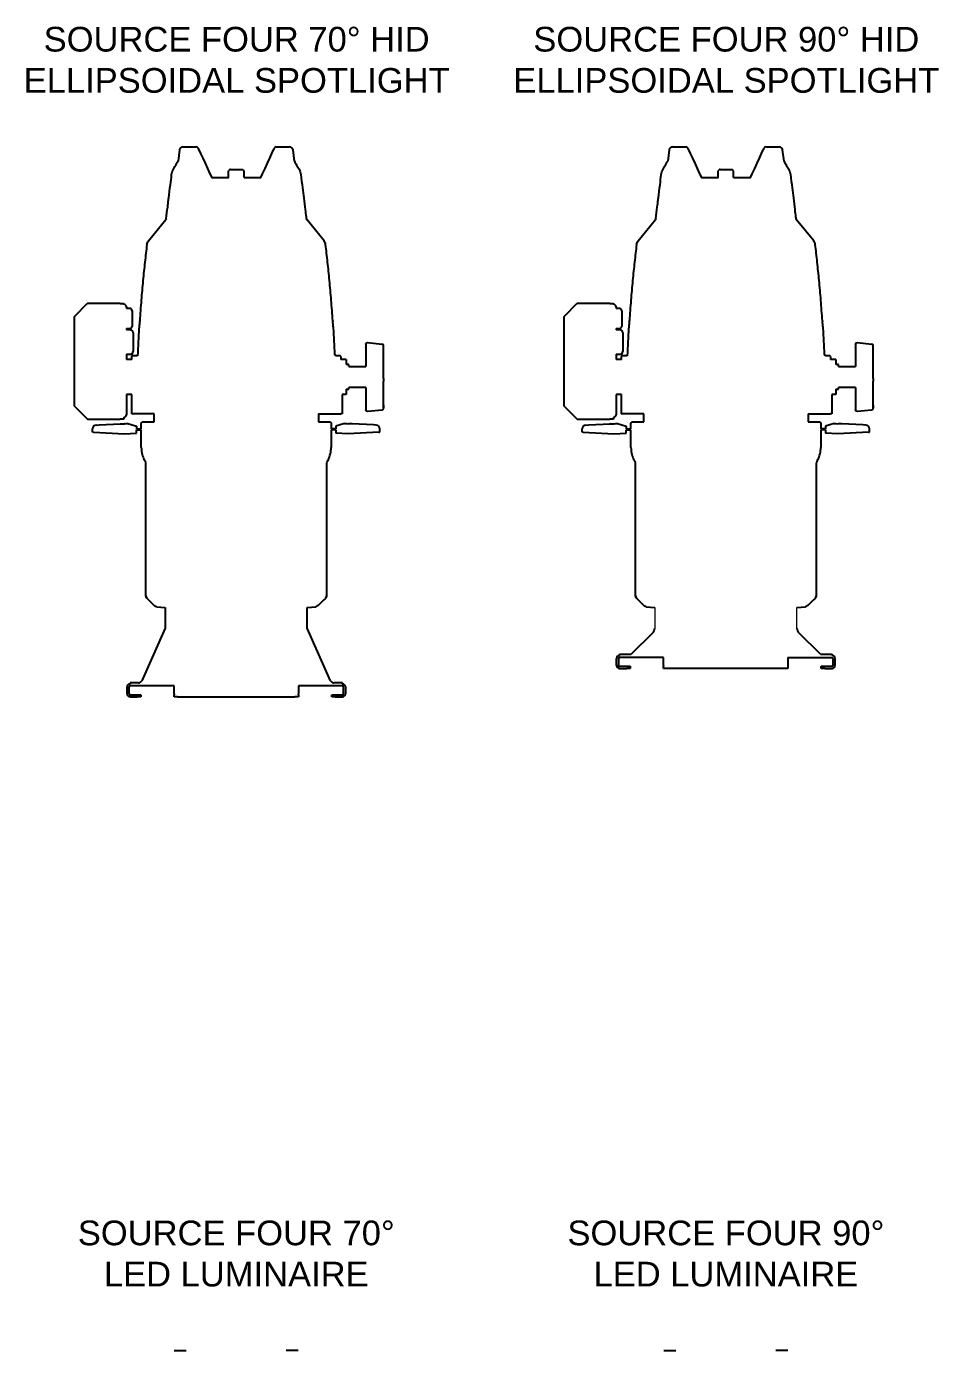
# Model space of a CAD drawing. Header units: inches. Extents: x 0 to 310, y 0 to 246.
# Drawn here: x 132.07 to 164.35, y 82.86 to 129.75 of the extents above; entities that cross this region are included whole.
import ezdxf

# ---------------------------------------------------------------- set-up
doc = ezdxf.new("R2010")
doc.units = ezdxf.units.IN
doc.header["$MEASUREMENT"] = 0
doc.linetypes.add('SLD-Solid', pattern=[0])
doc.layers.add('TEXT', color=1, linetype='Continuous')
doc.styles.add('ARIAL', font='arial.ttf')

msp = doc.modelspace()

# ---------------------------------------------------------------- linework, layer by layer
for p, q in [((137.482, 125.383), (137.433, 124.979)), ((137.601, 125.488), (138.079, 125.488)), ((140.905, 125.488), (141.383, 125.488)), ((141.552, 124.979), (141.502, 125.383)), ((154.814, 125.383), (154.765, 124.979)), ((154.933, 125.488), (155.411, 125.488)), ((158.237, 125.488), (158.715, 125.488)), ((158.884, 124.979), (158.834, 125.383)), ((139.267, 124.688), (139.217, 124.638)), ((139.285, 124.688), (139.267, 124.688)), ((139.267, 124.688), (139.267, 124.688)), ((139.285, 124.688), (139.717, 124.688)), ((139.767, 124.638), (139.717, 124.688)), ((139.767, 124.4), (139.767, 124.638)), ((156.599, 124.688), (156.549, 124.638)), ((156.599, 124.688), (156.6, 124.688)), ((156.617, 124.688), (156.6, 124.688)), ((156.617, 124.688), (157.049, 124.688)), ((157.099, 124.638), (157.049, 124.688)), ((157.099, 124.4), (157.099, 124.638)), ((136.383, 122.155), (136.999, 122.91)), ((137.014, 122.945), (136.999, 122.91)), ((141.97, 122.945), (141.985, 122.91)), ((142.6, 122.155), (141.985, 122.91)), ((153.715, 122.155), (154.331, 122.91)), ((154.346, 122.945), (154.331, 122.91)), ((159.302, 122.945), (159.317, 122.91)), ((159.932, 122.155), (159.317, 122.91)), ((136.329, 122.028), (136.33, 122.028)), ((136.383, 122.155), (136.384, 122.155)), ((142.601, 122.155), (142.6, 122.155)), ((153.661, 122.028), (153.662, 122.028)), ((153.715, 122.155), (153.716, 122.155)), ((159.933, 122.155), (159.932, 122.155)), ((134.202, 119.923), (133.775, 119.495)), ((135.389, 119.943), (134.251, 119.943)), ((135.389, 119.943), (135.514, 119.943)), ((135.514, 119.943), (135.514, 119.913)), ((135.604, 119.823), (135.604, 119.766)), ((135.724, 119.766), (135.604, 119.766)), ((135.804, 119.686), (135.804, 119.568)), ((151.534, 119.923), (151.107, 119.495)), ((152.721, 119.943), (151.584, 119.943)), ((152.721, 119.943), (152.846, 119.943)), ((152.846, 119.943), (152.846, 119.913)), ((152.936, 119.823), (152.936, 119.766)), ((153.056, 119.766), (152.936, 119.766)), ((153.136, 119.686), (153.136, 119.568)), ((133.754, 119.446), (133.754, 116.341)), ((135.804, 119.568), (135.804, 119.253)), ((135.804, 119.253), (135.804, 119.131)), ((136.074, 119.308), (136.076, 119.327)), ((142.908, 119.327), (142.91, 119.308)), ((151.086, 119.446), (151.086, 116.341)), ((153.136, 119.568), (153.136, 119.253)), ((153.136, 119.253), (153.136, 119.131)), ((153.406, 119.308), (153.408, 119.327)), ((160.241, 119.327), (160.242, 119.308)), ((135.604, 119.051), (135.724, 119.051)), ((135.604, 119.051), (135.604, 119.003)), ((135.748, 119.003), (135.604, 119.003)), ((135.844, 118.907), (135.844, 118.768)), ((135.844, 118.768), (135.844, 118.39)), ((152.936, 119.051), (153.056, 119.051)), ((152.936, 119.051), (152.936, 119.003)), ((153.08, 119.003), (152.936, 119.003)), ((153.176, 118.907), (153.176, 118.768)), ((153.176, 118.768), (153.176, 118.39)), ((135.844, 118.39), (135.844, 118.241)), ((144.083, 118.503), (144.083, 118.365)), ((144.083, 118.365), (144.083, 117.713)), ((144.151, 118.557), (144.651, 118.506)), ((144.708, 118.339), (144.708, 118.448)), ((144.708, 117.283), (144.708, 118.339)), ((153.176, 118.39), (153.176, 118.241)), ((161.415, 118.503), (161.415, 118.365)), ((161.415, 118.365), (161.415, 117.713)), ((161.483, 118.557), (161.983, 118.506)), ((162.04, 118.339), (162.04, 118.448)), ((162.04, 117.283), (162.04, 118.339)), ((135.604, 118.145), (135.748, 118.145)), ((135.604, 118.145), (135.604, 117.963)), ((135.604, 118.021), (135.604, 118.021)), ((135.604, 118.021), (135.604, 117.963)), ((135.792, 117.963), (135.604, 117.963)), ((136, 118.092), (135.822, 118.089)), ((143.163, 118.089), (143.034, 118.091)), ((143.192, 118.059), (143.192, 117.963)), ((143.38, 117.963), (143.192, 117.963)), ((143.38, 117.963), (143.38, 117.776)), ((143.458, 117.776), (143.38, 117.776)), ((143.475, 117.776), (143.458, 117.776)), ((143.475, 117.713), (143.475, 117.776)), ((143.475, 117.713), (144.083, 117.713)), ((152.936, 118.145), (153.08, 118.145)), ((152.936, 118.145), (152.936, 117.963)), ((152.936, 118.021), (152.936, 118.021)), ((152.936, 118.021), (152.936, 117.963)), ((153.124, 117.963), (152.936, 117.963)), ((153.332, 118.092), (153.154, 118.089)), ((160.495, 118.089), (160.366, 118.091)), ((160.524, 118.059), (160.524, 117.963)), ((160.712, 117.963), (160.524, 117.963)), ((160.712, 117.963), (160.712, 117.776)), ((160.79, 117.776), (160.712, 117.776)), ((160.807, 117.776), (160.79, 117.776)), ((160.807, 117.713), (160.807, 117.776)), ((160.807, 117.713), (161.415, 117.713)), ((144.708, 117.283), (144.708, 117.192)), ((162.04, 117.283), (162.04, 117.192)), ((143.38, 116.901), (143.458, 116.901)), ((143.38, 116.901), (143.38, 116.713)), ((143.458, 116.901), (143.475, 116.901)), ((143.458, 116.901), (143.458, 116.901)), ((143.475, 116.901), (143.475, 116.963)), ((144.083, 116.963), (143.475, 116.963)), ((144.083, 116.963), (144.083, 116.174)), ((144.708, 116.229), (144.708, 117.192)), ((160.712, 116.901), (160.79, 116.901)), ((160.712, 116.901), (160.712, 116.713)), ((160.79, 116.901), (160.807, 116.901)), ((160.79, 116.901), (160.79, 116.901)), ((160.807, 116.901), (160.807, 116.963)), ((161.415, 116.963), (160.807, 116.963)), ((161.415, 116.963), (161.415, 116.174)), ((162.04, 116.229), (162.04, 117.192)), ((133.775, 116.291), (134.202, 115.864)), ((135.604, 116.713), (135.604, 116.003)), ((135.792, 116.713), (135.604, 116.713)), ((135.792, 116.038), (135.792, 116.713)), ((143.38, 116.713), (143.24, 116.713)), ((143.24, 116.713), (143.24, 116.038)), ((144.708, 116.338), (144.708, 116.229)), ((151.107, 116.291), (151.534, 115.864)), ((152.936, 116.713), (152.936, 116.003)), ((153.124, 116.713), (152.936, 116.713)), ((153.124, 116.038), (153.124, 116.713)), ((160.712, 116.713), (160.572, 116.713)), ((160.572, 116.713), (160.572, 116.038)), ((162.04, 116.338), (162.04, 116.229)), ((134.251, 115.843), (135.389, 115.843)), ((135.514, 115.843), (135.389, 115.843)), ((135.514, 115.913), (135.514, 115.843)), ((135.792, 116.038), (135.821, 116.038)), ((136.582, 116.038), (135.821, 116.038)), ((136.582, 115.753), (136.582, 116.038)), ((142.402, 116.038), (143.192, 116.038)), ((142.402, 116.038), (142.402, 115.753)), ((143.24, 116.038), (143.192, 116.038)), ((144.652, 116.167), (144.151, 116.119)), ((151.584, 115.843), (152.721, 115.843)), ((152.846, 115.843), (152.721, 115.843)), ((152.846, 115.913), (152.846, 115.843)), ((153.124, 116.038), (153.153, 116.038)), ((153.914, 116.038), (153.153, 116.038)), ((153.914, 115.753), (153.914, 116.038)), ((159.734, 116.038), (160.524, 116.038)), ((159.734, 116.038), (159.734, 115.753)), ((160.572, 116.038), (160.524, 116.038)), ((161.984, 116.167), (161.483, 116.119)), ((134.407, 115.383), (134.407, 115.502)), ((134.444, 115.381), (134.407, 115.383)), ((134.444, 115.381), (135.531, 115.324)), ((134.535, 115.637), (134.639, 115.642)), ((134.639, 115.642), (135.391, 115.682)), ((135.657, 115.688), (135.967, 115.595)), ((135.967, 115.595), (135.967, 115.502)), ((135.967, 115.502), (136.132, 115.502)), ((135.967, 115.472), (136.132, 115.472)), ((135.967, 115.349), (135.967, 115.472)), ((136.132, 115.502), (136.132, 115.691)), ((136.132, 114.844), (136.132, 115.472)), ((136.191, 115.753), (136.582, 115.753)), ((142.402, 115.753), (142.793, 115.753)), ((142.852, 115.691), (142.852, 115.502)), ((143.017, 115.502), (142.852, 115.502)), ((143.017, 115.472), (142.852, 115.472)), ((142.852, 115.472), (142.852, 114.844)), ((143.327, 115.688), (143.017, 115.595)), ((143.017, 115.595), (143.017, 115.502)), ((143.017, 115.472), (143.017, 115.349)), ((144.54, 115.381), (143.453, 115.324)), ((144.345, 115.642), (143.594, 115.682)), ((144.449, 115.637), (144.345, 115.642)), ((144.54, 115.381), (144.577, 115.383)), ((144.577, 115.383), (144.577, 115.502)), ((151.739, 115.383), (151.739, 115.502)), ((151.776, 115.381), (151.739, 115.383)), ((151.776, 115.381), (152.863, 115.324)), ((151.867, 115.637), (151.971, 115.642)), ((151.971, 115.642), (152.723, 115.682)), ((152.989, 115.688), (153.299, 115.595)), ((153.299, 115.595), (153.299, 115.502)), ((153.299, 115.502), (153.464, 115.502)), ((153.299, 115.472), (153.464, 115.472)), ((153.299, 115.349), (153.299, 115.472)), ((153.464, 115.502), (153.464, 115.691)), ((153.464, 114.844), (153.464, 115.472)), ((153.523, 115.753), (153.914, 115.753)), ((159.734, 115.753), (160.125, 115.753)), ((160.184, 115.691), (160.184, 115.502)), ((160.349, 115.502), (160.184, 115.502)), ((160.184, 115.472), (160.184, 114.844)), ((160.349, 115.472), (160.184, 115.472)), ((160.659, 115.688), (160.349, 115.595)), ((160.349, 115.595), (160.349, 115.502)), ((160.349, 115.472), (160.349, 115.349)), ((161.872, 115.381), (160.785, 115.324)), ((161.677, 115.642), (160.926, 115.682)), ((161.781, 115.637), (161.677, 115.642)), ((161.872, 115.381), (161.909, 115.383)), ((161.909, 115.383), (161.909, 115.502)), ((135.531, 115.324), (135.967, 115.349)), ((143.453, 115.324), (143.017, 115.349)), ((152.863, 115.324), (153.299, 115.349)), ((160.785, 115.324), (160.349, 115.349)), ((136.289, 114.305), (136.266, 114.344)), ((136.297, 109.59), (136.297, 114.274)), ((142.687, 114.274), (142.687, 109.59)), ((142.718, 114.344), (142.695, 114.305)), ((153.621, 114.305), (153.598, 114.344)), ((153.629, 109.59), (153.629, 114.274)), ((160.019, 114.274), (160.019, 109.59)), ((160.05, 114.344), (160.027, 114.305)), ((136.597, 109.238), (136.591, 109.245)), ((136.674, 109.202), (136.976, 109.176)), ((136.976, 109.176), (136.976, 108.44)), ((142.008, 109.176), (142.31, 109.202)), ((142.008, 108.44), (142.008, 109.176)), ((142.393, 109.245), (142.31, 109.202)), ((153.929, 109.238), (153.923, 109.245)), ((154.006, 109.202), (154.308, 109.176)), ((159.34, 109.176), (159.642, 109.202)), ((159.726, 109.245), (159.642, 109.202)), ((154.232, 108.26), (153.472, 107.526)), ((160.176, 107.526), (159.416, 108.26)), ((154.621, 107.403), (153.061, 107.403)), ((153.062, 107.526), (153.062, 107.478)), ((153.062, 107.526), (153.472, 107.526)), ((154.621, 107.123), (154.621, 107.403)), ((159.021, 107.403), (160.581, 107.403)), ((159.021, 107.403), (159.021, 107.018)), ((160.176, 107.526), (160.582, 107.526)), ((160.581, 107.478), (160.582, 107.478)), ((160.582, 107.478), (160.582, 107.526)), ((152.956, 107.123), (152.956, 107.373)), ((153.031, 107.123), (153.031, 107.373)), ((153.061, 107.093), (153.316, 107.093)), ((153.061, 107.018), (153.316, 107.018)), ((153.316, 107.093), (153.441, 107.093)), ((153.441, 107.018), (153.316, 107.018)), ((153.441, 107.093), (153.441, 107.018)), ((154.621, 107.123), (154.621, 107.093)), ((154.621, 107.018), (154.621, 107.093)), ((159.021, 107.018), (154.621, 107.018)), ((160.201, 107.018), (160.201, 107.093)), ((160.201, 107.093), (160.326, 107.093)), ((160.326, 107.018), (160.201, 107.018)), ((160.326, 107.093), (160.581, 107.093)), ((160.326, 107.018), (160.581, 107.018)), ((160.611, 107.373), (160.611, 107.123)), ((160.686, 107.373), (160.686, 107.123)), ((137.299, 82.861), (137.722, 82.861)), ((141.687, 82.861), (141.264, 82.861)), ((154.631, 82.861), (155.054, 82.861)), ((159.019, 82.861), (158.596, 82.861))]:
    msp.add_line(p, q)
at = {"linetype": 'SLD-Solid', "lineweight": 15}
for p, q in [((154.308, 109.176), (154.308, 108.44)), ((159.34, 108.44), (159.34, 109.176))]:
    msp.add_line(p, q, dxfattribs=at)
at = {"linetype": 'SLD-Solid'}
for p, q in [((136.976, 108.44), (136.152, 106.581)), ((142.833, 106.581), (142.008, 108.44)), ((135.732, 106.507), (135.732, 106.471)), ((136.037, 106.507), (135.732, 106.507)), ((143.252, 106.507), (142.947, 106.507)), ((143.252, 106.471), (143.252, 106.507)), ((135.627, 106.116), (135.627, 106.366)), ((135.702, 106.116), (135.702, 106.366)), ((137.292, 106.396), (135.732, 106.396)), ((135.732, 106.086), (135.987, 106.086)), ((135.732, 106.011), (135.987, 106.011)), ((135.987, 106.086), (136.112, 106.086)), ((136.112, 106.011), (135.987, 106.011)), ((136.112, 106.086), (136.112, 106.011)), ((137.292, 106.116), (137.292, 106.396)), ((137.292, 106.116), (137.292, 106.086)), ((137.292, 106.011), (137.292, 106.086)), ((137.417, 106.011), (137.292, 106.011)), ((137.417, 106.011), (138.012, 106.011)), ((138.012, 106.011), (139.051, 106.011)), ((139.055, 106.011), (139.18, 106.011)), ((139.18, 106.011), (139.805, 106.011)), ((139.805, 106.011), (139.93, 106.011)), ((139.933, 106.011), (140.973, 106.011)), ((140.973, 106.011), (141.567, 106.011)), ((141.692, 106.011), (141.567, 106.011)), ((143.252, 106.396), (141.692, 106.396)), ((141.692, 106.396), (141.692, 106.116)), ((141.692, 106.086), (141.692, 106.116)), ((141.692, 106.086), (141.692, 106.011)), ((142.872, 106.011), (142.872, 106.086)), ((142.872, 106.086), (142.997, 106.086)), ((142.997, 106.011), (142.872, 106.011)), ((142.997, 106.086), (143.252, 106.086)), ((142.997, 106.011), (143.252, 106.011)), ((143.282, 106.366), (143.282, 106.116)), ((143.357, 106.366), (143.357, 106.116))]:
    msp.add_line(p, q, dxfattribs=at)
at = {"flags": 128}
for points in [[(138.158, 125.401), (138.23, 125.247), (138.306, 125.082), (138.388, 124.908), (138.473, 124.725), (138.563, 124.533), (138.624, 124.4), (139.217, 124.4), (139.217, 124.638)], [(139.767, 124.4), (140.36, 124.4), (140.421, 124.533), (140.511, 124.725), (140.597, 124.908), (140.678, 125.082), (140.754, 125.247), (140.826, 125.401)], [(155.49, 125.401), (155.562, 125.247), (155.638, 125.082), (155.72, 124.908), (155.805, 124.725), (155.895, 124.533), (155.957, 124.4), (156.549, 124.4), (156.549, 124.638)], [(157.099, 124.4), (157.692, 124.4), (157.753, 124.533), (157.843, 124.725), (157.929, 124.908), (158.01, 125.082), (158.087, 125.247), (158.158, 125.401)], [(136.329, 122.028), (136.329, 122.028), (136.329, 122.028)], [(136.383, 122.155), (136.383, 122.155), (136.383, 122.155)], [(142.601, 122.155), (142.601, 122.155), (142.601, 122.155)], [(153.661, 122.028), (153.661, 122.028), (153.661, 122.028)], [(153.715, 122.155), (153.715, 122.155), (153.716, 122.155)], [(159.933, 122.155), (159.933, 122.155), (159.933, 122.155)], [(136.074, 119.308), (136.074, 119.309), (136.075, 119.309)], [(136.076, 119.327), (136.076, 119.327), (136.076, 119.327)], [(142.908, 119.327), (142.908, 119.327), (142.908, 119.327)], [(142.91, 119.309), (142.91, 119.309), (142.91, 119.308)], [(153.406, 119.308), (153.407, 119.309), (153.407, 119.309)], [(153.408, 119.327), (153.408, 119.327), (153.408, 119.327)], [(160.241, 119.327), (160.241, 119.327), (160.24, 119.327)], [(160.242, 119.309), (160.242, 119.309), (160.242, 119.308)], [(135.391, 115.682), (135.39, 115.682), (135.403, 115.682), (135.431, 115.682), (135.47, 115.682), (135.516, 115.684), (135.532, 115.685)], [(143.594, 115.682), (143.594, 115.682), (143.581, 115.682), (143.553, 115.682), (143.514, 115.682), (143.468, 115.684), (143.452, 115.685)], [(152.723, 115.682), (152.722, 115.682), (152.735, 115.682), (152.763, 115.682), (152.802, 115.682), (152.848, 115.684), (152.864, 115.685)], [(160.926, 115.682), (160.927, 115.682), (160.913, 115.682), (160.885, 115.682), (160.846, 115.682), (160.8, 115.684), (160.784, 115.685)], [(136.391, 109.444), (136.36, 109.475), (136.341, 109.494), (136.334, 109.502)], [(136.591, 109.245), (136.414, 109.421), (136.391, 109.444)], [(142.593, 109.444), (142.416, 109.267), (142.393, 109.245)], [(142.65, 109.502), (142.643, 109.494), (142.624, 109.475), (142.593, 109.444)], [(153.723, 109.444), (153.692, 109.475), (153.673, 109.494), (153.666, 109.502)], [(153.923, 109.245), (153.746, 109.421), (153.723, 109.444)], [(159.925, 109.444), (159.748, 109.267), (159.726, 109.245)], [(159.982, 109.502), (159.975, 109.494), (159.956, 109.475), (159.925, 109.444)]]:
    msp.add_lwpolyline(points, dxfattribs=at)
for centre, radius, start, end in [((137.601, 125.368), 0.12, 90, 173), ((138.079, 125.428), 0.06, 25, 90), ((140.905, 125.428), 0.06, 90, 155), ((141.383, 125.368), 0.12, 7, 90), ((154.933, 125.368), 0.12, 90, 173), ((155.411, 125.428), 0.06, 25, 90), ((158.237, 125.428), 0.06, 90, 155), ((158.715, 125.368), 0.12, 7, 90), ((134.251, 119.873), 0.07, 90, 135), ((135.514, 119.823), 0.09, 0, 90), ((135.724, 119.686), 0.08, 0, 90), ((151.584, 119.873), 0.07, 90, 135), ((152.846, 119.823), 0.09, 0, 90), ((153.056, 119.686), 0.08, 0, 90), ((133.824, 119.446), 0.07, 135, 180), ((135.724, 119.131), 0.08, 270, 0), ((151.156, 119.446), 0.07, 135, 180), ((153.056, 119.131), 0.08, 270, 0), ((135.748, 118.907), 0.096, 0, 90), ((186.618, 116.038), 50.66, 176.5747, 177.6767), ((92.366, 116.038), 50.66, 2.3792, 3.4253), ((153.08, 118.907), 0.096, 0, 90), ((203.95, 116.038), 50.66, 176.5747, 177.6767), ((109.698, 116.038), 50.66, 2.3792, 3.4253), ((135.748, 118.241), 0.096, 270, 0), ((144.648, 118.446), 0.0599, 2.0026, 87.328), ((153.08, 118.241), 0.096, 270, 0), ((161.98, 118.446), 0.0599, 2.0026, 87.328), ((135.822, 118.059), 0.03, 91, 180), ((143.162, 118.059), 0.03, 0, 89), ((153.154, 118.059), 0.03, 91, 180), ((160.494, 118.059), 0.03, 0, 89), ((133.824, 116.341), 0.07, 180, 225), ((151.156, 116.341), 0.07, 180, 225), ((134.251, 115.913), 0.07, 225, 270), ((135.514, 116.003), 0.09, 270, 0), ((144.646, 116.229), 0.0625, 275.9235, 360), ((151.584, 115.913), 0.07, 225, 270), ((152.846, 116.003), 0.09, 270, 0), ((161.978, 116.229), 0.0625, 275.9235, 360), ((134.543, 115.502), 0.135, 93, 180), ((135.532, 117.92), 2.236, 270.003, 273.203), ((143.452, 117.92), 2.236, 266.797, 269.997), ((144.442, 115.502), 0.135, 0, 87), ((151.875, 115.502), 0.135, 93, 180), ((152.864, 117.92), 2.236, 270.003, 273.203), ((160.784, 117.92), 2.236, 266.797, 269.997), ((161.774, 115.502), 0.135, 0, 87), ((154.058, 108.44), 0.25, 314.0077, 0), ((159.59, 108.44), 0.25, 180, 225.9923), ((153.061, 107.373), 0.105, 90, 180), ((153.061, 107.373), 0.03, 90, 180), ((160.581, 107.373), 0.105, 0, 90), ((160.581, 107.373), 0.03, 0, 90), ((153.061, 107.123), 0.105, 180, 270), ((153.061, 107.123), 0.03, 180, 270), ((160.581, 107.123), 0.03, 270, 0), ((160.581, 107.123), 0.105, 270, 0)]:
    msp.add_arc(centre, radius, start, end)
at = {"linetype": 'SLD-Solid'}
for centre, radius, start, end in [((135.732, 106.366), 0.105, 90, 180), ((136.037, 106.632), 0.125, 270, 336.0803), ((142.947, 106.632), 0.125, 203.9197, 270), ((143.252, 106.366), 0.105, 0, 90), ((135.732, 106.116), 0.105, 180, 270), ((135.732, 106.366), 0.03, 90, 180), ((135.732, 106.116), 0.03, 180, 270), ((143.252, 106.366), 0.03, 0, 90), ((143.252, 106.116), 0.105, 270, 0), ((143.252, 106.116), 0.03, 270, 0)]:
    msp.add_arc(centre, radius, start, end, dxfattribs=at)
at = {"extrusion": (0, 0, -1)}
for centre, major_axis, ratio, start_param, end_param in [((144.146, 118.503), (-0.0625, 0.0013), 0.921914, 6.263735, 6.469858), ((144.146, 118.365), (-0.0625, -0.0015), 0.932153, 0.022517, 0.22864), ((144.146, 118.5), (-0.0599, 0.0195), 0.917041, 6.198868, 7.650807), ((161.478, 118.503), (-0.0625, 0.0013), 0.921914, 6.263735, 6.469858), ((161.478, 118.365), (-0.0625, -0.0015), 0.932153, 0.022517, 0.22864), ((161.478, 118.5), (-0.0599, 0.0195), 0.917041, 6.198868, 7.650807), ((144.146, 116.174), (-0.0625, -0.0013), 0.921914, 6.096512, 6.302636), ((144.146, 116.177), (-0.0599, -0.0195), 0.917041, 4.915564, 6.367503), ((161.478, 116.174), (-0.0625, -0.0013), 0.921914, 6.096512, 6.302636), ((161.478, 116.177), (-0.0599, -0.0195), 0.917041, 4.915564, 6.367503)]:
    msp.add_ellipse(centre, major_axis=major_axis, ratio=ratio, start_param=start_param, end_param=end_param, dxfattribs=at)
for points, knots in [([(138.133, 125.454), (138.134, 125.452), (138.135, 125.449), (138.144, 125.43), (138.154, 125.41), (138.158, 125.401)], [0, 0, 0, 0, 0.351631, 0.714779, 1, 1, 1, 1]), ([(140.826, 125.401), (140.83, 125.408), (140.838, 125.427), (140.847, 125.445), (140.851, 125.453), (140.851, 125.454), (140.851, 125.454)], [0, 0, 0, 0, 0.230481, 0.56858, 0.916913, 1, 1, 1, 1]), ([(155.465, 125.454), (155.466, 125.452), (155.467, 125.449), (155.476, 125.43), (155.486, 125.41), (155.49, 125.401)], [0, 0, 0, 0, 0.351631, 0.714779, 1, 1, 1, 1]), ([(158.158, 125.401), (158.162, 125.408), (158.17, 125.427), (158.179, 125.445), (158.183, 125.453), (158.183, 125.454), (158.183, 125.454)], [0, 0, 0, 0, 0.230481, 0.56858, 0.916913, 1, 1, 1, 1]), ([(137.269, 124.696), (137.306, 124.759), (137.36, 124.854), (137.415, 124.948), (137.433, 124.979)], [0, 0, 0, 0, 0.5600031, 0.8326974, 0.8326974, 0.8326974, 0.8326974]), ([(141.552, 124.979), (141.577, 124.934), (141.632, 124.84), (141.686, 124.746), (141.715, 124.696)], [0.1673042, 0.1673042, 0.1673042, 0.1673042, 0.5600144, 1, 1, 1, 1]), ([(154.601, 124.696), (154.638, 124.759), (154.692, 124.854), (154.747, 124.948), (154.765, 124.979)], [0, 0, 0, 0, 0.5600031, 0.8326974, 0.8326974, 0.8326974, 0.8326974]), ([(158.884, 124.979), (158.909, 124.934), (158.964, 124.84), (159.018, 124.746), (159.047, 124.696)], [0.1673042, 0.1673042, 0.1673042, 0.1673042, 0.5600144, 1, 1, 1, 1]), ([(137.104, 123.678), (137.123, 123.832), (137.157, 124.109), (137.191, 124.385), (137.206, 124.507)], [0, 0, 0, 0, 0.560058, 1, 1, 1, 1]), ([(137.206, 124.507), (137.212, 124.54), (137.223, 124.606), (137.254, 124.666), (137.269, 124.696)], [0, 0, 0, 0, 0.499957, 1, 1, 1, 1]), ([(139.267, 124.688), (139.267, 124.688), (139.251, 124.672), (139.234, 124.655), (139.218, 124.638)], [0, 0, 0, 0, 0.013758, 1, 1, 1, 1]), ([(141.715, 124.696), (141.73, 124.666), (141.761, 124.606), (141.772, 124.54), (141.778, 124.507)], [0, 0, 0, 0, 0.500043, 1, 1, 1, 1]), ([(141.778, 124.507), (141.797, 124.352), (141.831, 124.076), (141.865, 123.799), (141.88, 123.678)], [0, 0, 0, 0, 0.5599417, 1, 1, 1, 1]), ([(154.436, 123.678), (154.455, 123.832), (154.489, 124.109), (154.523, 124.385), (154.538, 124.507)], [0, 0, 0, 0, 0.560058, 1, 1, 1, 1]), ([(154.538, 124.507), (154.544, 124.54), (154.556, 124.606), (154.586, 124.666), (154.601, 124.696)], [0, 0, 0, 0, 0.499957, 1, 1, 1, 1]), ([(156.6, 124.688), (156.599, 124.688), (156.583, 124.672), (156.567, 124.655), (156.55, 124.638)], [0, 0, 0, 0, 0.013758, 1, 1, 1, 1]), ([(159.047, 124.696), (159.062, 124.666), (159.093, 124.606), (159.104, 124.54), (159.11, 124.507)], [0, 0, 0, 0, 0.500043, 1, 1, 1, 1]), ([(159.11, 124.507), (159.129, 124.352), (159.163, 124.076), (159.197, 123.799), (159.212, 123.678)], [0, 0, 0, 0, 0.5599417, 1, 1, 1, 1]), ([(137.014, 122.945), (137.014, 122.946), (137.031, 123.083), (137.059, 123.306), (137.088, 123.548), (137.101, 123.655), (137.104, 123.677), (137.104, 123.678)], [0, 0, 0, 0, 0.002275, 0.563506, 0.91051, 0.997261, 1, 1, 1, 1]), ([(141.88, 123.678), (141.88, 123.677), (141.897, 123.539), (141.924, 123.317), (141.954, 123.074), (141.967, 122.968), (141.97, 122.946), (141.97, 122.945)], [0, 0, 0, 0, 0.002739, 0.563971, 0.910975, 0.997725, 1, 1, 1, 1]), ([(154.346, 122.945), (154.347, 122.946), (154.363, 123.083), (154.391, 123.306), (154.421, 123.548), (154.434, 123.655), (154.436, 123.677), (154.436, 123.678)], [0, 0, 0, 0, 0.002275, 0.563506, 0.91051, 0.997261, 1, 1, 1, 1]), ([(159.212, 123.678), (159.212, 123.677), (159.229, 123.539), (159.256, 123.317), (159.286, 123.074), (159.299, 122.968), (159.302, 122.946), (159.302, 122.945)], [0, 0, 0, 0, 0.002739, 0.563971, 0.910975, 0.997725, 1, 1, 1, 1]), ([(136.329, 122.028), (136.305, 121.821), (136.255, 121.397), (136.188, 120.74), (136.127, 120.047), (136.093, 119.571), (136.076, 119.327)], [0, 0, 0, 0, 0.22962, 0.472827, 0.72962, 1, 1, 1, 1]), ([(136.329, 122.028), (136.333, 122.05), (136.342, 122.097), (136.369, 122.136), (136.383, 122.155)], [0, 0, 0, 0, 0.488529, 1, 1, 1, 1]), ([(142.654, 122.028), (142.65, 122.051), (142.641, 122.097), (142.614, 122.136), (142.6, 122.155)], [0, 0, 0, 0, 0.496594, 1, 1, 1, 1]), ([(142.908, 119.327), (142.891, 119.571), (142.858, 120.047), (142.796, 120.74), (142.729, 121.397), (142.679, 121.821), (142.655, 122.028)], [0, 0, 0, 0, 0.27038, 0.527173, 0.77038, 1, 1, 1, 1]), ([(153.661, 122.028), (153.637, 121.821), (153.587, 121.397), (153.521, 120.74), (153.459, 120.047), (153.425, 119.571), (153.408, 119.327)], [0, 0, 0, 0, 0.22962, 0.472827, 0.72962, 1, 1, 1, 1]), ([(153.661, 122.028), (153.665, 122.05), (153.674, 122.097), (153.701, 122.136), (153.715, 122.155)], [0, 0, 0, 0, 0.488529, 1, 1, 1, 1]), ([(159.987, 122.028), (159.982, 122.051), (159.973, 122.097), (159.946, 122.136), (159.932, 122.155)], [0, 0, 0, 0, 0.496594, 1, 1, 1, 1]), ([(160.241, 119.327), (160.223, 119.571), (160.19, 120.047), (160.128, 120.74), (160.061, 121.397), (160.012, 121.821), (159.987, 122.028)], [0, 0, 0, 0, 0.27038, 0.527173, 0.77038, 1, 1, 1, 1]), ([(136.074, 119.308), (136.072, 119.276), (136.066, 119.21), (136.057, 119.13), (136.05, 119.076), (136.049, 119.069), (136.049, 119.065)], [0, 0, 0, 0, 0.250566, 0.500351, 0.750175, 1, 1, 1, 1]), ([(142.936, 119.065), (142.935, 119.069), (142.934, 119.076), (142.927, 119.131), (142.918, 119.21), (142.912, 119.276), (142.91, 119.308)], [0, 0, 0, 0, 0.24993, 0.499886, 0.749919, 1, 1, 1, 1]), ([(153.406, 119.308), (153.404, 119.276), (153.399, 119.21), (153.389, 119.13), (153.382, 119.076), (153.381, 119.069), (153.381, 119.065)], [0, 0, 0, 0, 0.250566, 0.500351, 0.750175, 1, 1, 1, 1]), ([(160.268, 119.065), (160.267, 119.069), (160.266, 119.076), (160.259, 119.131), (160.25, 119.21), (160.245, 119.276), (160.242, 119.308)], [0, 0, 0, 0, 0.24993, 0.499886, 0.749919, 1, 1, 1, 1]), ([(142.936, 119.065), (142.935, 119.068), (142.935, 119.07), (142.935, 119.073), (142.935, 119.073)], [0, 0, 0, 0, 0.942991, 1, 1, 1, 1]), ([(160.268, 119.065), (160.268, 119.068), (160.267, 119.07), (160.267, 119.073), (160.267, 119.073)], [0, 0, 0, 0, 0.942991, 1, 1, 1, 1]), ([(135.792, 117.963), (135.792, 117.967), (135.792, 117.992), (135.792, 118.022), (135.792, 118.053), (135.792, 118.057), (135.792, 118.059)], [0, 0, 0, 0, 0.053742, 0.36211, 0.67887, 1, 1, 1, 1]), ([(143.034, 118.091), (143.028, 118.092), (143.014, 118.094), (142.997, 118.105), (142.985, 118.122), (142.983, 118.135), (142.982, 118.141)], [0, 0, 0, 0, 0.240853, 0.499999, 0.759144, 1, 1, 1, 1]), ([(153.124, 117.963), (153.124, 117.967), (153.124, 117.992), (153.124, 118.022), (153.124, 118.053), (153.124, 118.057), (153.124, 118.059)], [0, 0, 0, 0, 0.053742, 0.36211, 0.67887, 1, 1, 1, 1]), ([(160.366, 118.091), (160.36, 118.092), (160.346, 118.094), (160.329, 118.105), (160.317, 118.122), (160.315, 118.135), (160.314, 118.141)], [0, 0, 0, 0, 0.240853, 0.499999, 0.759144, 1, 1, 1, 1]), ([(135.792, 116.664), (135.792, 116.669), (135.792, 116.68), (135.792, 116.694), (135.792, 116.707), (135.792, 116.713), (135.792, 116.716)], [0, 0, 0, 0, 0.2499898, 0.4998146, 0.7501668, 1, 1, 1, 1]), ([(153.124, 116.664), (153.124, 116.669), (153.124, 116.68), (153.124, 116.694), (153.124, 116.707), (153.124, 116.713), (153.124, 116.716)], [0, 0, 0, 0, 0.2499898, 0.4998146, 0.7501668, 1, 1, 1, 1]), ([(136.132, 115.691), (136.133, 115.698), (136.134, 115.712), (136.145, 115.73), (136.161, 115.744), (136.177, 115.751), (136.187, 115.752), (136.191, 115.753)], [0, 0, 0, 0, 0.222089, 0.444177, 0.666267, 0.888362, 1, 1, 1, 1]), ([(142.793, 115.753), (142.8, 115.752), (142.814, 115.75), (142.832, 115.738), (142.845, 115.722), (142.851, 115.705), (142.852, 115.694), (142.852, 115.691)], [0, 0, 0, 0, 0.222099, 0.444197, 0.666294, 0.888387, 1, 1, 1, 1]), ([(153.464, 115.691), (153.465, 115.698), (153.466, 115.712), (153.477, 115.73), (153.493, 115.744), (153.509, 115.751), (153.52, 115.752), (153.523, 115.753)], [0, 0, 0, 0, 0.222089, 0.444177, 0.666267, 0.888362, 1, 1, 1, 1]), ([(160.125, 115.753), (160.132, 115.752), (160.146, 115.75), (160.164, 115.738), (160.177, 115.722), (160.183, 115.705), (160.184, 115.694), (160.184, 115.691)], [0, 0, 0, 0, 0.222099, 0.444197, 0.666294, 0.888387, 1, 1, 1, 1]), ([(136.132, 114.844), (136.136, 114.779), (136.144, 114.643), (136.197, 114.475), (136.248, 114.379), (136.266, 114.344)], [0, 0, 0, 0, 0.375049, 0.776984, 1, 1, 1, 1]), ([(142.718, 114.344), (142.741, 114.389), (142.788, 114.479), (142.839, 114.647), (142.847, 114.771), (142.852, 114.844)], [0, 0, 0, 0, 0.287513, 0.581796, 1, 1, 1, 1]), ([(153.464, 114.844), (153.468, 114.779), (153.476, 114.643), (153.529, 114.475), (153.58, 114.379), (153.598, 114.344)], [0, 0, 0, 0, 0.375049, 0.776984, 1, 1, 1, 1]), ([(160.05, 114.344), (160.073, 114.389), (160.12, 114.479), (160.172, 114.647), (160.179, 114.771), (160.184, 114.844)], [0, 0, 0, 0, 0.287513, 0.581796, 1, 1, 1, 1]), ([(136.297, 114.274), (136.297, 114.281), (136.296, 114.292), (136.291, 114.301), (136.289, 114.305)], [0, 0, 0, 0, 0.643567, 1, 1, 1, 1]), ([(142.695, 114.305), (142.692, 114.298), (142.688, 114.289), (142.687, 114.278), (142.687, 114.274)], [0, 0, 0, 0, 0.643557, 1, 1, 1, 1]), ([(153.629, 114.274), (153.629, 114.281), (153.628, 114.292), (153.623, 114.301), (153.621, 114.305)], [0, 0, 0, 0, 0.643567, 1, 1, 1, 1]), ([(160.027, 114.305), (160.024, 114.298), (160.02, 114.289), (160.019, 114.278), (160.019, 114.274)], [0, 0, 0, 0, 0.643557, 1, 1, 1, 1]), ([(136.334, 109.502), (136.323, 109.514), (136.304, 109.538), (136.297, 109.571), (136.297, 109.588), (136.297, 109.59)], [0, 0, 0, 0, 0.499398, 0.929182, 1, 1, 1, 1]), ([(136.297, 109.59), (136.299, 109.574), (136.302, 109.543), (136.321, 109.515), (136.332, 109.503), (136.334, 109.502)], [0, 0, 0, 0, 0.499395, 0.929163, 1, 1, 1, 1]), ([(142.687, 109.59), (142.685, 109.574), (142.682, 109.543), (142.663, 109.515), (142.652, 109.503), (142.65, 109.502)], [0, 0, 0, 0, 0.499395, 0.929163, 1, 1, 1, 1]), ([(142.65, 109.502), (142.661, 109.514), (142.68, 109.538), (142.687, 109.571), (142.687, 109.588), (142.687, 109.59)], [0, 0, 0, 0, 0.499398, 0.929182, 1, 1, 1, 1]), ([(153.666, 109.502), (153.656, 109.514), (153.637, 109.538), (153.63, 109.571), (153.629, 109.588), (153.629, 109.59)], [0, 0, 0, 0, 0.499398, 0.929182, 1, 1, 1, 1]), ([(153.629, 109.59), (153.631, 109.574), (153.635, 109.543), (153.653, 109.515), (153.664, 109.503), (153.666, 109.502)], [0, 0, 0, 0, 0.499395, 0.929163, 1, 1, 1, 1]), ([(160.019, 109.59), (160.017, 109.574), (160.014, 109.543), (159.995, 109.515), (159.984, 109.503), (159.982, 109.502)], [0, 0, 0, 0, 0.499395, 0.929163, 1, 1, 1, 1]), ([(159.982, 109.502), (159.993, 109.514), (160.012, 109.538), (160.019, 109.571), (160.019, 109.588), (160.019, 109.59)], [0, 0, 0, 0, 0.499398, 0.929182, 1, 1, 1, 1]), ([(136.674, 109.202), (136.66, 109.205), (136.631, 109.21), (136.608, 109.229), (136.597, 109.238)], [0, 0, 0, 0, 0.5, 1, 1, 1, 1]), ([(154.006, 109.202), (153.992, 109.205), (153.963, 109.21), (153.94, 109.229), (153.929, 109.238)], [0, 0, 0, 0, 0.5, 1, 1, 1, 1])]:
    msp.add_open_spline(points, degree=3, knots=knots)

# ---------------------------------------------------------------- texts
at = {"layer": 'TEXT', "char_height": 0.875, "attachment_point": 2, "style": 'ARIAL'}
for s, insert, width in [('SOURCE FOUR 70° HID\\PELLIPSOIDAL SPOTLIGHT', (139.507, 129.738), 22.89072), ('SOURCE FOUR 90° HID\\PELLIPSOIDAL SPOTLIGHT', (156.839, 129.738), 22.89072), ('SOURCE FOUR 70°\\PLED LUMINAIRE', (139.493, 87.463), 20.15864), ('SOURCE FOUR 90°\\PLED LUMINAIRE', (156.825, 87.463), 20.15864)]:
    msp.add_mtext(s, dxfattribs=dict(at, insert=insert, width=width))

doc.saveas('drawing.dxf')
